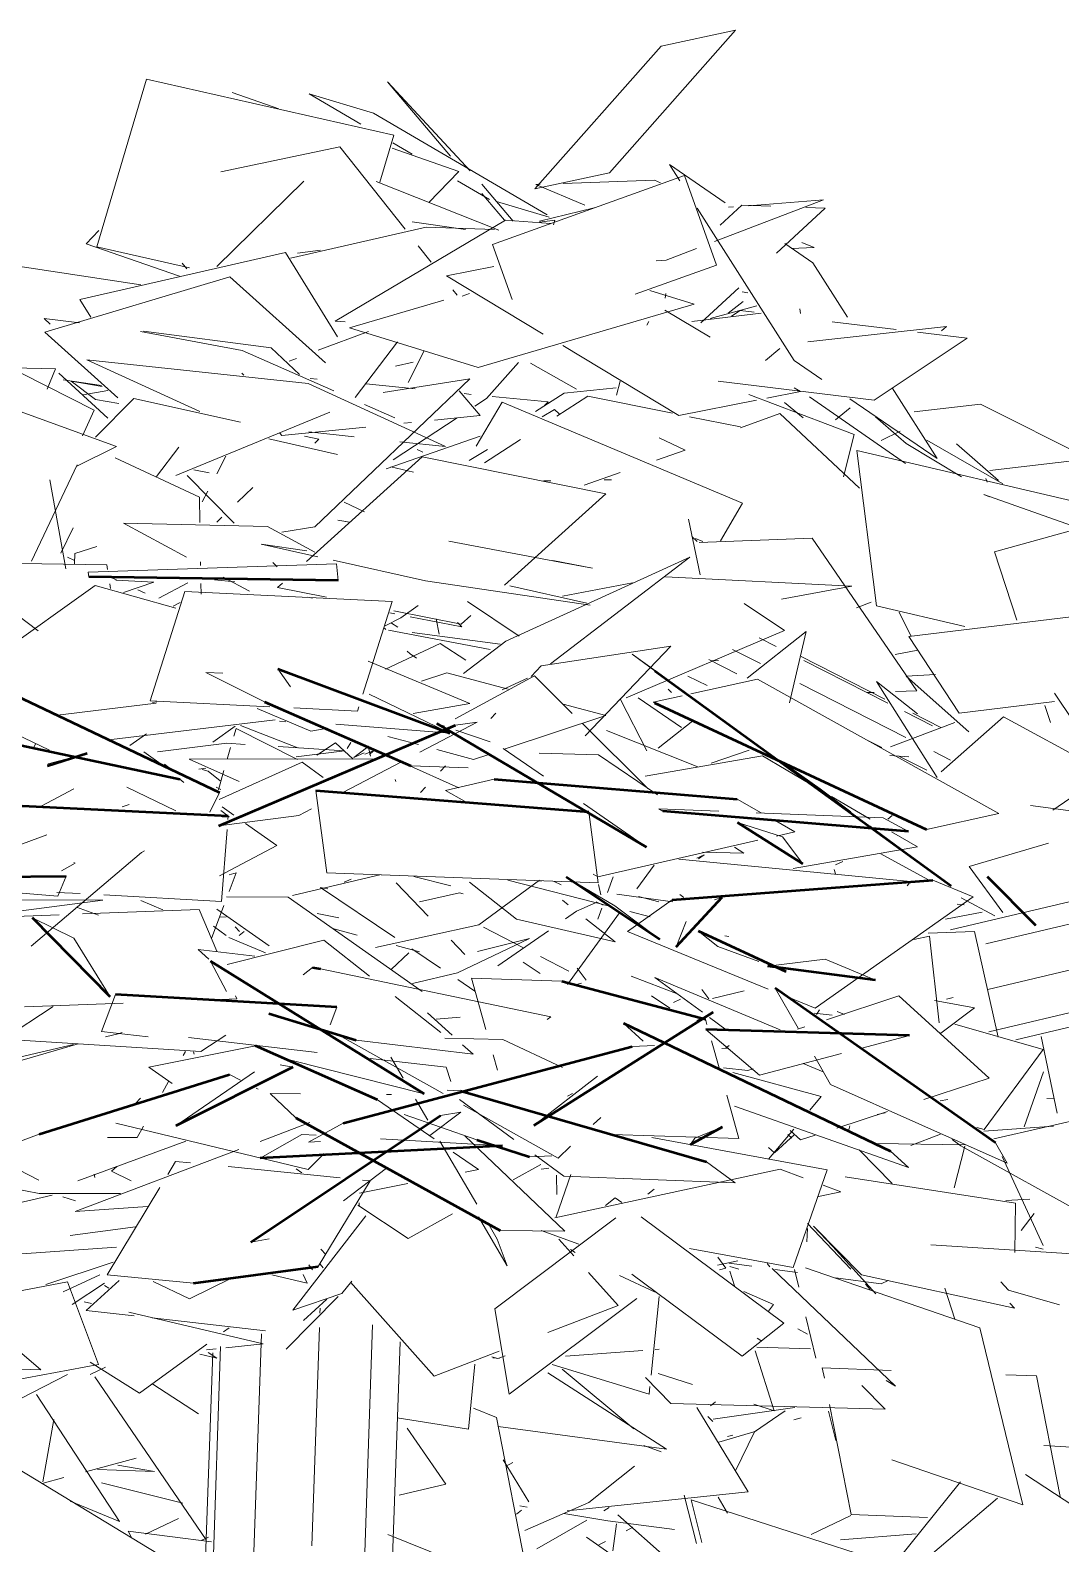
# Model space of a CAD drawing. Header units: metres. Extents: x 10 to 831, y 10 to 584.
# Drawn here: x 232.14 to 265.76, y 400.73 to 450.12 of the extents above; entities that cross this region are included whole.
import ezdxf

# ---------------------------------------------------------------- set-up
doc = ezdxf.new("R2010")
doc.units = ezdxf.units.M
doc.layers.add('CUT', color=7, linetype='Continuous', lineweight=50)
doc.layers.add('VIS', color=8, linetype='Continuous', lineweight=13)

msp = doc.modelspace()

# ---------------------------------------------------------------- linework, layer by layer
at = {"layer": 'CUT'}
for p, q in [((242.191, 432.163), (234.047, 432.288)), ((230.051, 429.184), (238.309, 425.245)), ((240.214, 429.282), (245.829, 427.176)), ((252.515, 429.212), (262.183, 422.199)), ((239.785, 428.206), (244.558, 426.117)), ((252.505, 428.174), (261.383, 424.036)), ((238.288, 424.154), (246.011, 427.447)), ((245.408, 427.498), (252.249, 423.464)), ((230.047, 427.161), (237.019, 425.68)), ((233.995, 426.519), (232.707, 426.108)), ((241.462, 425.306), (250.361, 424.615)), ((247.271, 425.676), (255.202, 425.029)), ((238.599, 424.468), (229.903, 424.899)), ((260.792, 423.978), (252.777, 424.641)), ((257.351, 422.919), (255.217, 424.27)), ((226.303, 422.437), (233.316, 422.515)), ((252.681, 420.452), (249.625, 422.485)), ((253.081, 421.74), (261.587, 422.38)), ((264.948, 420.903), (263.369, 422.493)), ((253.214, 420.205), (254.719, 421.833)), ((234.742, 418.576), (232.21, 421.157)), ((256.798, 419.398), (253.939, 420.723)), ((244.992, 415.409), (238.02, 419.742)), ((241.353, 419.536), (241.604, 419.488)), ((259.714, 419.125), (256.2, 419.576)), ((249.486, 419.094), (254.167, 417.853)), ((263.631, 413.809), (256.441, 418.861)), ((242.137, 418.238), (234.922, 418.653)), ((239.928, 418.029), (242.778, 417.166)), ((248.566, 414.38), (254.416, 418.077)), ((251.494, 417.716), (260.207, 413.544)), ((260.827, 417.314), (254.18, 417.517)), ((243.468, 415.221), (239.491, 416.974)), ((242.346, 414.451), (251.776, 416.952)), ((232.432, 414.094), (238.644, 416.039)), ((240.702, 416.288), (236.888, 414.369)), ((246.172, 415.511), (254.202, 413.197)), ((239.332, 410.572), (245.521, 414.701)), ((240.8, 414.629), (247.474, 410.952)), ((246.715, 413.909), (248.429, 413.355)), ((253.68, 413.762), (254.721, 414.337)), ((247.543, 413.712), (239.643, 413.314)), ((237.467, 409.23), (241.535, 409.773))]:
    msp.add_line(p, q, dxfattribs=at)
at = {"layer": 'VIS'}
for p, q in [((255.151, 450.118), (251.037, 445.461)), ((252.72, 449.598), (255.151, 450.118)), ((248.605, 444.942), (252.72, 449.598)), ((234.315, 443.051), (235.934, 448.519)), ((235.934, 448.519), (243.999, 446.699)), ((243.792, 448.432), (246.497, 445.532)), ((245.847, 446.005), (243.792, 448.432)), ((238.725, 448.082), (240.249, 447.553)), ((242.924, 447.055), (241.243, 448.04)), ((241.243, 448.04), (243.338, 447.415)), ((243.338, 447.415), (249.008, 444.092)), ((243.999, 446.699), (243.544, 445.161)), ((238.359, 445.502), (242.24, 446.319)), ((242.24, 446.319), (244.369, 443.625)), ((243.949, 446.269), (246.125, 445.514)), ((244.604, 446.071), (243.974, 446.44)), ((246.125, 445.514), (245.144, 444.498)), ((251.037, 445.461), (248.605, 444.942)), ((254.814, 444.49), (252.998, 445.736)), ((252.998, 445.736), (253.337, 445.203)), ((238.232, 442.413), (241.066, 445.189)), ((243.427, 445.183), (247.432, 443.599)), ((247.124, 444.594), (246.074, 445.209)), ((246.872, 445.098), (247.9, 443.884)), ((247.22, 443.131), (253.49, 445.374)), ((248.63, 445.09), (248.779, 445.095)), ((250.233, 444.413), (248.63, 445.09)), ((249.523, 445.121), (252.501, 445.224)), ((252.501, 445.224), (252.701, 445.139)), ((253.49, 445.374), (254.528, 442.453)), ((247.609, 443.926), (246.875, 444.792)), ((249.068, 444.014), (247.348, 444.527)), ((254.465, 443.222), (258.019, 444.582)), ((258.019, 444.582), (255.576, 444.392)), ((248.756, 443.885), (250.54, 444.328)), ((253.901, 444.315), (257.063, 439.342)), ((254.654, 443.763), (255.359, 444.413)), ((255.087, 444.353), (254.924, 444.341)), ((255.359, 444.413), (256.299, 444.376)), ((258.075, 444.31), (256.488, 442.846)), ((257.448, 444.333), (258.075, 444.31)), ((233.959, 443.149), (234.379, 443.584)), ((240.634, 442.679), (245.055, 443.689)), ((242.087, 440.622), (247.649, 443.918)), ((244.603, 443.862), (246.339, 443.62)), ((245.055, 443.689), (247.287, 443.613)), ((247.649, 443.918), (249.113, 443.817)), ((248.758, 443.853), (249.251, 443.917)), ((249.251, 443.917), (249.209, 443.774)), ((237.006, 442.091), (233.959, 443.149)), ((237.34, 442.368), (234.315, 443.051)), ((244.795, 443.087), (245.221, 442.548)), ((247.858, 441.334), (247.22, 443.131)), ((252.885, 442.618), (253.873, 442.996)), ((257.669, 442.533), (256.76, 443.155)), ((257.712, 443.025), (256.968, 442.999)), ((257.311, 443.194), (257.712, 443.025)), ((230.503, 442.61), (235.749, 441.811)), ((233.756, 441.337), (240.467, 442.865)), ((237.243, 442.334), (237.101, 442.514)), ((240.467, 442.865), (242.161, 440.115)), ((240.864, 442.843), (241.604, 442.938)), ((252.559, 442.593), (252.885, 442.618)), ((258.798, 440.756), (257.669, 442.533)), ((232.616, 440.264), (238.647, 442.072)), ((238.647, 442.072), (241.771, 439.27)), ((247.261, 442.41), (245.718, 442.106)), ((245.718, 442.106), (248.879, 440.206)), ((254.528, 442.453), (251.875, 441.505)), ((245.931, 441.65), (246.073, 441.471)), ((246.236, 441.436), (246.471, 441.524)), ((253.8, 441.184), (252.356, 441.629)), ((252.874, 441.524), (252.854, 441.378)), ((255.254, 441.709), (254.02, 440.571)), ((255.371, 441.581), (255.549, 441.548)), ((227.13, 441.306), (234.228, 437.72)), ((234.113, 440.759), (233.756, 441.337)), ((245.638, 441.31), (242.555, 440.403)), ((246.754, 439.109), (253.8, 441.184)), ((254.318, 440.714), (255.849, 441.127)), ((255.399, 441.263), (254.908, 440.885)), ((257.244, 441.029), (257.271, 440.874)), ((232.793, 440.524), (232.589, 440.717)), ((232.589, 440.717), (233.748, 440.568)), ((242.412, 440.599), (242.087, 440.622)), ((252.318, 440.609), (252.26, 440.495)), ((254.322, 440.102), (252.847, 440.989)), ((253.724, 440.614), (255.987, 440.882)), ((255.299, 440.972), (255.014, 440.783)), ((255.761, 440.916), (255.299, 440.972)), ((260.389, 440.35), (258.306, 440.605)), ((234.996, 438.129), (232.616, 440.264)), ((235.734, 440.291), (239.056, 439.666)), ((235.834, 440.298), (240.005, 439.759)), ((241.528, 439.675), (243.175, 440.291)), ((242.555, 440.403), (246.754, 439.109)), ((257.506, 439.95), (262.03, 440.448)), ((259.669, 438.043), (262.702, 440.067)), ((262.702, 440.067), (261.083, 440.265)), ((262.03, 440.448), (261.873, 440.315)), ((239.056, 439.666), (242.045, 438.348)), ((240.005, 439.759), (240.923, 438.885)), ((242.736, 438.138), (244.117, 439.948)), ((244.474, 438.626), (244.99, 439.653)), ((249.511, 439.826), (253.304, 437.546)), ((256.123, 439.337), (256.595, 439.735)), ((225.826, 439.219), (232.967, 439.072)), ((232.967, 439.072), (232.687, 438.411)), ((237.677, 437.676), (233.99, 439.366)), ((233.99, 439.366), (241.208, 438.586)), ((240.586, 439.323), (240.821, 439.411)), ((244.634, 439.282), (244.052, 439.159)), ((247.022, 438.098), (248.065, 439.279)), ((248.458, 439.255), (249.965, 438.409)), ((257.063, 439.342), (257.971, 438.719)), ((229.301, 438.578), (234.956, 436.539)), ((234.676, 437.461), (233.077, 438.928)), ((234.466, 438.523), (233.217, 438.712)), ((234.484, 438.497), (233.471, 438.665)), ((233.471, 438.665), (234.268, 438.069)), ((239.046, 438.927), (239.109, 438.861)), ((241.208, 438.586), (245.684, 436.532)), ((241.277, 438.758), (241.506, 438.735)), ((241.42, 433.91), (246.481, 438.749)), ((243.104, 438.577), (244.702, 438.418)), ((246.481, 438.749), (243.653, 438.296)), ((251.269, 438.208), (251.383, 438.667)), ((254.579, 438.666), (259.669, 438.043)), ((233.861, 438.221), (234.667, 438.366)), ((234.267, 436.844), (235.514, 438.097)), ((234.268, 438.069), (235.027, 437.943)), ((235.514, 438.097), (238.999, 437.333)), ((246.817, 437.552), (246.129, 438.35)), ((246.301, 438.26), (246.529, 438.237)), ((246.641, 437.849), (247.022, 438.098)), ((247.214, 438.169), (249.041, 437.988)), ((248.623, 437.675), (249.554, 438.277)), ((249.317, 437.525), (250.328, 438.176)), ((249.554, 438.277), (251.256, 438.452)), ((250.328, 438.176), (253.097, 437.618)), ((255.579, 438.236), (259.018, 436.922)), ((256.17, 438.111), (257.272, 438.328)), ((257.272, 438.328), (257.062, 438.455)), ((257.566, 438.156), (260.697, 435.985)), ((258.88, 438.096), (261.733, 436.139)), ((261.733, 436.139), (260.265, 438.447)), ((234.228, 437.72), (233.848, 436.881)), ((236.887, 435.592), (241.918, 437.656)), ((243.041, 437.909), (244.037, 437.469)), ((246.693, 436.546), (247.531, 437.984)), ((247.531, 437.984), (255.378, 434.684)), ((248.844, 437.501), (249.242, 437.738)), ((249.041, 437.988), (248.919, 437.874)), ((249.242, 437.738), (249.393, 437.601)), ((253.304, 437.546), (255.839, 438.046)), ((255.316, 437.141), (256.596, 437.617)), ((256.596, 437.617), (259.192, 435.174)), ((256.744, 437.966), (257.361, 437.471)), ((258.887, 437.802), (258.416, 437.405)), ((260.98, 437.67), (263.147, 437.92)), ((263.147, 437.92), (266.697, 436.13)), ((240.351, 436.892), (243.087, 437.171)), ((243.981, 436.101), (246.071, 437.474)), ((244.33, 437.298), (244.579, 437.324)), ((245.325, 437.399), (246.817, 437.552)), ((253.651, 437.506), (255.312, 437.172)), ((259.717, 437.505), (260.713, 436.635)), ((239.923, 436.791), (242.16, 436.274)), ((240.286, 436.968), (240.351, 436.892)), ((241.09, 436.875), (241.554, 436.774)), ((242.713, 436.854), (241.226, 437.014)), ((241.554, 436.774), (241.429, 436.649)), ((246.818, 436.875), (243.752, 435.812)), ((245.684, 436.532), (244.198, 436.693)), ((246.958, 436.005), (248.137, 436.765)), ((253.51, 436.419), (252.663, 436.82)), ((259.018, 436.922), (258.677, 435.545)), ((259.898, 436.736), (260.519, 437.031)), ((260.713, 436.635), (262.52, 435.547)), ((261.388, 436.746), (263.871, 435.312)), ((263.73, 435.428), (262.361, 436.624)), ((234.956, 436.539), (233.659, 435.894)), ((234.905, 436.163), (237.663, 434.878)), ((236.986, 436.511), (236.255, 435.553)), ((238.224, 435.649), (238.518, 436.221)), ((241.154, 432.787), (244.931, 436.195)), ((244.759, 436.441), (244.95, 436.351)), ((244.931, 436.195), (250.919, 434.992)), ((246.461, 436.077), (247.056, 436.433)), ((252.567, 436.092), (253.51, 436.419)), ((259.111, 436.401), (267.266, 434.49)), ((259.753, 431.332), (259.111, 436.401)), ((266.697, 436.13), (263.447, 435.755)), ((233.672, 435.937), (232.178, 432.798)), ((237.254, 435.589), (238.796, 434.029)), ((237.981, 435.678), (237.477, 435.775)), ((243.9, 435.871), (244.645, 435.698)), ((250.209, 435.274), (251.388, 435.684)), ((232.783, 435.447), (233.296, 432.549)), ((239.405, 435.198), (238.899, 434.714)), ((248.88, 435.417), (249.127, 435.419)), ((250.859, 435.443), (251.106, 435.447)), ((263.315, 435.491), (263.361, 435.377)), ((263.597, 433.101), (271.077, 435.181)), ((237.663, 434.878), (237.675, 434.058)), ((237.754, 434.734), (237.93, 435.077)), ((242.383, 434.72), (243.043, 434.409)), ((250.919, 434.992), (247.614, 432.011)), ((255.378, 434.684), (254.663, 433.458)), ((263.438, 434.889), (263.247, 434.972)), ((263.247, 434.972), (271.006, 432.222)), ((238.392, 434.23), (238.224, 434.069)), ((242.555, 434.067), (242.173, 434.137)), ((242.173, 434.137), (242.432, 434.088)), ((253.613, 434.159), (254.001, 432.347)), ((233.539, 433.887), (233.139, 433.05)), ((235.178, 434.038), (239.885, 433.925)), ((237.236, 432.926), (235.178, 434.038)), ((239.885, 433.925), (241.428, 433.09)), ((240.343, 433.738), (241.42, 433.91)), ((233.593, 433.041), (234.315, 433.271)), ((241.16, 433.128), (239.678, 433.346)), ((239.678, 433.346), (241.521, 432.934)), ((245.795, 433.451), (249.417, 432.764)), ((253.899, 433.432), (253.725, 433.595)), ((254.079, 433.44), (253.848, 433.538)), ((253.959, 433.408), (257.652, 433.539)), ((257.652, 433.539), (261.06, 428.56)), ((228.441, 432.778), (234.637, 432.671)), ((233.586, 432.821), (233.356, 432.928)), ((233.586, 432.707), (233.593, 433.041)), ((242.131, 432.712), (234.031, 432.44)), ((234.637, 432.671), (234.661, 432.517)), ((237.695, 432.768), (237.697, 432.65)), ((240.058, 432.755), (240.198, 432.613)), ((242.023, 432.822), (245.039, 432.148)), ((242.191, 432.163), (242.131, 432.712)), ((247.657, 430.188), (253.657, 432.925)), ((253.657, 432.925), (249.111, 429.44)), ((250.487, 432.569), (249.194, 432.814)), ((249.417, 432.764), (250.487, 432.569)), ((264.329, 430.872), (263.597, 433.101)), ((230.04, 432.314), (232.394, 430.516)), ((234.031, 432.44), (234.047, 432.288)), ((242.191, 432.163), (234.047, 432.288)), ((234.965, 432.178), (234.735, 432.284)), ((234.931, 432.178), (236.177, 432.112)), ((238.155, 432.19), (238.815, 432.124)), ((239.294, 431.813), (238.436, 432.277)), ((245.039, 432.148), (250.412, 431.357)), ((252.86, 432.281), (258.944, 431.983)), ((234.253, 431.999), (230.326, 429.19)), ((236.893, 431.265), (234.253, 431.999)), ((234.732, 432.056), (234.756, 431.902)), ((236.177, 432.112), (235.182, 431.773)), ((235.885, 431.749), (235.655, 431.856)), ((237.181, 431.809), (236.051, 428.234)), ((236.34, 431.584), (237.278, 432.092)), ((243.946, 431.476), (237.181, 431.809)), ((237.706, 432.064), (237.711, 431.713)), ((240.209, 431.935), (240.367, 432.077)), ((241.806, 431.615), (240.209, 431.935)), ((250.297, 431.425), (247.785, 431.986)), ((249.501, 431.654), (251.791, 432.082)), ((258.944, 431.983), (256.654, 431.555)), ((236.802, 431.328), (237.033, 431.44)), ((241.18, 431.621), (241.348, 431.589)), ((242.99, 428.451), (243.946, 431.476)), ((246.197, 430.734), (244.002, 431.174)), ((244.231, 430.94), (244.797, 431.352)), ((246.402, 431.482), (248.089, 430.348)), ((256.746, 430.531), (255.434, 431.413)), ((259.574, 431.452), (259.094, 431.274)), ((262.632, 430.658), (259.753, 431.332)), ((260.803, 430.338), (270.13, 431.46)), ((243.723, 430.681), (244.231, 430.94)), ((243.866, 431.105), (244.034, 431.073)), ((244.137, 430.638), (243.925, 430.774)), ((244.537, 430.976), (246.216, 430.654)), ((245.486, 430.415), (245.379, 430.909)), ((246.216, 430.654), (246.076, 430.796)), ((246.512, 431.018), (246.197, 430.734)), ((260.489, 431.133), (260.87, 430.355)), ((243.697, 430.61), (243.743, 430.563)), ((243.823, 430.543), (247.141, 429.913)), ((244.605, 430.462), (247.469, 430.086)), ((246.28, 429.132), (247.657, 430.188)), ((251.579, 428.334), (256.746, 430.531)), ((255.526, 428.974), (257.46, 430.495)), ((256.472, 430.014), (255.925, 430.292)), ((257.46, 430.495), (256.914, 428.172)), ((262.45, 427.836), (260.803, 430.338)), ((245.516, 430.107), (243.732, 429.267)), ((244.437, 429.86), (244.53, 429.766)), ((244.53, 429.766), (244.742, 429.63)), ((246.354, 429.56), (245.516, 430.107)), ((248.811, 429.379), (253.039, 430.017)), ((253.039, 430.017), (250.246, 427.092)), ((253.477, 428.538), (251.774, 429.76)), ((251.774, 429.76), (252.515, 429.212)), ((255.967, 429.453), (255.056, 429.916)), ((257.292, 429.684), (260.026, 428.295)), ((261.099, 429.888), (260.361, 429.75)), ((230.051, 429.184), (238.309, 425.245)), ((238.423, 429.142), (237.866, 429.163)), ((237.866, 429.163), (239.785, 428.206)), ((240.627, 428.698), (240.214, 429.282)), ((240.214, 429.282), (245.829, 427.176)), ((246.48, 428.144), (243.162, 429.534)), ((248.483, 429.034), (248.811, 429.379)), ((252.515, 429.212), (262.183, 422.199)), ((255.189, 429.119), (254.278, 429.582)), ((254.599, 429.548), (254.352, 429.544)), ((260.117, 428.161), (257.383, 429.55)), ((245.733, 429.152), (244.903, 428.878)), ((247.728, 428.613), (245.733, 429.152)), ((246.001, 427.648), (248.587, 429.05)), ((248.364, 428.972), (247.531, 428.592)), ((248.587, 429.05), (249.821, 427.826)), ((253.596, 429.041), (254.224, 428.733)), ((255.867, 428.947), (253.692, 428.468)), ((263.745, 424.555), (255.867, 428.947)), ((260.707, 427.044), (257.243, 428.804)), ((261.085, 427.807), (259.75, 428.87)), ((259.75, 428.87), (261.727, 425.731)), ((260.72, 429.04), (261.677, 429.091)), ((262.761, 427.227), (260.72, 429.04)), ((236.051, 428.234), (239.954, 428.042)), ((236.269, 428.208), (236.133, 428.18)), ((239.785, 428.206), (244.558, 426.117)), ((243.196, 428.454), (245.701, 427.246)), ((251.393, 428.28), (252.26, 426.609)), ((253.39, 427.371), (251.974, 428.339)), ((253.408, 428.405), (252.462, 428.197)), ((252.462, 428.197), (252.505, 428.174)), ((252.505, 428.174), (261.383, 424.036)), ((252.953, 428.613), (253.06, 428.504)), ((259.675, 428.511), (259.444, 428.503)), ((261.06, 428.56), (260.368, 428.536)), ((265.559, 428.21), (262.45, 427.836)), ((265.504, 424.673), (271.007, 428.472)), ((267.152, 426.099), (265.557, 428.487)), ((232.766, 426.627), (229.557, 428.163)), ((236.25, 428.156), (232.939, 427.753)), ((239.548, 427.981), (241.294, 427.249)), ((240.735, 428.003), (242.816, 427.901)), ((242.816, 427.901), (242.86, 428.038)), ((244.628, 427.825), (246.48, 428.144)), ((247.168, 427.659), (247.332, 427.831)), ((247.597, 426.654), (250.92, 427.753)), ((250.92, 427.753), (249.524, 428.129)), ((261.576, 427.42), (260.664, 427.884)), ((260.938, 427.832), (261.849, 427.368)), ((261.861, 425.915), (263.898, 427.719)), ((263.898, 427.719), (270.885, 423.909)), ((265.428, 427.529), (265.245, 428.086)), ((234.786, 426.97), (240.135, 427.621)), ((238.102, 426.885), (238.829, 427.406)), ((238.288, 424.154), (246.011, 427.447)), ((238.782, 427.085), (238.853, 427.336)), ((238.853, 427.336), (240.857, 426.323)), ((239.002, 427.435), (240.868, 426.702)), ((240.268, 427.575), (240.481, 427.551)), ((241.294, 427.249), (241.85, 427.345)), ((245.829, 427.176), (242.109, 427.477)), ((246.716, 427.541), (244.847, 426.563)), ((245.655, 427.413), (245.408, 427.498)), ((245.408, 427.498), (252.249, 423.464)), ((246.011, 427.447), (246.716, 427.541)), ((247.14, 426.899), (246.027, 427.284)), ((250.157, 427.493), (252.289, 425.379)), ((250.945, 427.267), (253.918, 426.082)), ((252.625, 426.692), (253.753, 427.58)), ((260.211, 426.735), (262.307, 427.533)), ((230.047, 427.161), (237.019, 425.68)), ((232.313, 426.837), (232.251, 426.689)), ((235.393, 426.774), (235.931, 427.156)), ((236.288, 426.568), (238.55, 426.85)), ((238.55, 426.85), (239.151, 426.811)), ((238.567, 426.334), (238.675, 426.709)), ((240.233, 426.742), (242.397, 426.603)), ((241.493, 426.462), (242.099, 426.863)), ((242.099, 426.863), (242.676, 426.331)), ((242.594, 426.878), (242.481, 426.676)), ((242.697, 426.388), (243.111, 426.704)), ((243.243, 426.43), (243.167, 426.767)), ((243.806, 427.078), (244.804, 426.809)), ((246.385, 426.917), (246.613, 426.807)), ((259.928, 426.711), (259.381, 426.988)), ((233.995, 426.519), (232.707, 426.108)), ((233.995, 426.519), (232.722, 426.184)), ((235.847, 426.57), (236.485, 426.12)), ((237.328, 426.329), (243.451, 426.346)), ((238.956, 425.601), (237.328, 426.329)), ((238.298, 425.017), (241.01, 426.24)), ((242.397, 426.603), (240.813, 426.406)), ((241.01, 426.24), (241.699, 425.739)), ((244.225, 426.238), (242.356, 425.26)), ((243.031, 426.539), (242.697, 426.388)), ((243.06, 426.494), (243.304, 426.594)), ((243.207, 426.485), (243.335, 426.601)), ((244.333, 426.202), (246.124, 425.401)), ((245.402, 426.648), (246.599, 426.325)), ((246.599, 426.325), (247.098, 426.489)), ((248.883, 425.783), (247.574, 426.684)), ((248.746, 426.524), (250.676, 426.478)), ((250.676, 426.478), (252.602, 425.172)), ((252.197, 425.773), (256.032, 426.438)), ((254.357, 426.199), (255.591, 426.63)), ((256.032, 426.438), (257.575, 425.531)), ((257.907, 425.361), (256.714, 426.216)), ((260.803, 426.406), (260.184, 426.448)), ((261.387, 425.97), (260.475, 426.433)), ((262.165, 426.303), (261.618, 426.582)), ((232.722, 426.184), (232.707, 426.108)), ((236.521, 426.175), (236.719, 426.017)), ((237.871, 426.04), (237.645, 426.012)), ((237.946, 425.94), (237.751, 425.999)), ((238.341, 425.623), (237.946, 425.94)), ((238.281, 425.332), (238.46, 425.958)), ((244.558, 426.117), (246.425, 426.045)), ((245.525, 425.938), (245.69, 426.111)), ((232.521, 424.812), (233.56, 425.361)), ((236.893, 424.652), (235.288, 425.42)), ((237.019, 425.68), (237.153, 425.577)), ((238.309, 425.245), (237.997, 424.6)), ((238.21, 425.423), (238.362, 425.345)), ((241.821, 422.62), (241.462, 425.306)), ((241.462, 425.306), (250.361, 424.615)), ((244.047, 425.671), (244.063, 425.601)), ((244.868, 425.25), (245.032, 425.423)), ((245.684, 425.315), (247.271, 425.676)), ((246.305, 424.962), (245.684, 425.315)), ((247.271, 425.676), (255.202, 425.029)), ((258.913, 424.617), (257.907, 425.361)), ((238.599, 424.468), (229.903, 424.899)), ((235.141, 424.773), (235.365, 424.856)), ((238.401, 424.774), (238.784, 424.505)), ((241.318, 424.717), (240.903, 424.5)), ((252.249, 423.464), (250.192, 424.881)), ((255.202, 425.029), (255.988, 424.584)), ((258.276, 425.12), (259.539, 424.378)), ((264.777, 424.818), (267.267, 424.488)), ((240.903, 424.5), (238.288, 424.154)), ((238.359, 424.654), (238.627, 424.448)), ((238.627, 424.448), (238.405, 424.452)), ((238.599, 424.468), (238.59, 424.361)), ((239.167, 424.236), (240.188, 423.518)), ((250.361, 424.615), (250.671, 422.298)), ((254.6, 424.633), (252.648, 424.71)), ((252.648, 424.71), (252.777, 424.641)), ((260.792, 423.978), (252.777, 424.641)), ((256.678, 423.798), (255.217, 424.27)), ((257.351, 422.919), (255.217, 424.27)), ((259.969, 424.418), (255.82, 424.584)), ((256.46, 424.316), (257.088, 423.959)), ((260.792, 423.978), (259.969, 424.418)), ((260.114, 424.37), (260.26, 424.499)), ((261.383, 424.036), (263.745, 424.555)), ((230.662, 423.12), (232.677, 423.864)), ((238.565, 424.041), (238.374, 421.692)), ((257.088, 423.959), (256.486, 423.822)), ((257.351, 422.919), (256.678, 423.798)), ((262.183, 422.199), (259.542, 424.152)), ((260.24, 423.966), (261.082, 423.471)), ((232.169, 420.23), (235.774, 423.288)), ((235.774, 423.288), (235.865, 423.346)), ((240.188, 423.518), (238.317, 422.529)), ((255.882, 423.685), (250.656, 422.492)), ((255.418, 423.263), (254.067, 423.295)), ((255.121, 423.464), (255.418, 423.263)), ((261.082, 423.471), (257.034, 422.769)), ((261.424, 422.406), (259.896, 423.24)), ((262.771, 422.831), (265.362, 423.596)), ((233.157, 422.686), (233.609, 422.942)), ((233.609, 422.942), (233.56, 422.957)), ((252.495, 422.877), (251.929, 422.098)), ((253.296, 423.071), (260.855, 422.346)), ((253.885, 423.103), (254.129, 423.212)), ((254.129, 423.212), (253.946, 423.083)), ((258.416, 422.883), (258.649, 422.991)), ((263.87, 421.333), (262.771, 422.831)), ((226.303, 422.437), (233.316, 422.515)), ((233.043, 421.864), (226.303, 422.437)), ((233.316, 422.515), (233.043, 421.864)), ((238.628, 422.016), (238.858, 422.629)), ((238.858, 422.629), (238.629, 422.563)), ((240.692, 421.882), (243.589, 422.57)), ((250.671, 422.298), (241.821, 422.62)), ((242.605, 422.417), (242.378, 422.316)), ((244.08, 422.303), (245.123, 421.208)), ((244.649, 422.504), (245.865, 422.204)), ((246.471, 422.317), (248.007, 421.111)), ((246.771, 420.923), (248.752, 422.383)), ((247.716, 422.383), (251.039, 421.531)), ((248.823, 422.347), (248.698, 422.364)), ((249.466, 422.229), (249.238, 422.338)), ((251.211, 421.548), (249.625, 422.485)), ((252.681, 420.452), (249.625, 422.485)), ((250.656, 422.492), (250.5, 422.58)), ((251.154, 422.496), (250.972, 421.985)), ((253.081, 421.74), (261.587, 422.38)), ((258.367, 422.733), (258.408, 422.596)), ((260.855, 422.346), (260.749, 422.197)), ((261.587, 422.38), (262.905, 421.84)), ((264.227, 421.634), (263.369, 422.493)), ((264.948, 420.903), (263.369, 422.493)), ((233.773, 421.945), (233.006, 421.987)), ((238.374, 421.692), (234.54, 421.903)), ((238.544, 421.838), (240.549, 421.826)), ((240.549, 421.826), (244.922, 418.754)), ((241.613, 422.15), (244.036, 420.519)), ((241.845, 422.105), (241.613, 422.15)), ((244.844, 421.673), (246.147, 421.97)), ((246.147, 421.97), (246.268, 421.943)), ((250.682, 422.243), (250.757, 421.906)), ((251.278, 421.927), (253.105, 421.68)), ((252.643, 421.68), (251.979, 421.851)), ((253.214, 420.205), (254.719, 421.833)), ((253.46, 421.814), (253.333, 421.921)), ((254.719, 421.833), (254.465, 421.738)), ((262.905, 421.84), (257.75, 418.204)), ((262.164, 420.763), (266.444, 421.778)), ((263.608, 421.216), (262.516, 421.811)), ((234.51, 421.733), (230.438, 421.204)), ((231.048, 421.742), (234.51, 421.733)), ((233.647, 421.5), (234.369, 421.239)), ((237.653, 421.427), (233.847, 421.284)), ((235.753, 421.724), (236.469, 421.421)), ((238.223, 420.067), (237.653, 421.427)), ((238.053, 420.483), (238.456, 421.556)), ((239.933, 420.24), (238.222, 421.442)), ((241.506, 421.294), (242.207, 421.16)), ((249.692, 421.577), (249.5, 421.728)), ((249.599, 421.119), (249.965, 421.375)), ((251.364, 421.319), (249.668, 418.98)), ((249.965, 421.375), (250.578, 421.645)), ((250.833, 421.57), (250.605, 421.68)), ((250.79, 421.474), (250.659, 421.109)), ((252.681, 420.452), (251.211, 421.548)), ((251.627, 420.715), (253.081, 421.74)), ((251.704, 421.361), (252.368, 421.191)), ((262, 421.117), (263.198, 421.339)), ((262.608, 421.577), (262.386, 421.605)), ((263.312, 420.306), (267.592, 421.32)), ((264.948, 420.903), (264.227, 421.634)), ((233.086, 421.256), (230.294, 421.152)), ((233.565, 420.494), (232.21, 421.157)), ((234.742, 418.576), (232.21, 421.157)), ((238.535, 420.582), (238.123, 420.883)), ((238.328, 421.18), (238.535, 421.192)), ((238.972, 420.706), (238.822, 420.863)), ((242.046, 420.799), (242.807, 420.594)), ((243.405, 420.19), (246.771, 420.923)), ((246.927, 420.85), (248.228, 420.178)), ((248.007, 421.111), (251.228, 420.373)), ((251.228, 420.373), (250.268, 421.125)), ((253.541, 421.035), (253.214, 420.205)), ((234.742, 418.576), (233.565, 420.494)), ((238.562, 419.63), (241.721, 420.428)), ((238.617, 420.515), (239.811, 420.012)), ((238.96, 420.58), (239.121, 420.707)), ((241.721, 420.428), (243.213, 419.249)), ((245.869, 420.426), (246.316, 419.957)), ((246.074, 419.366), (248.432, 420.476)), ((248.432, 420.476), (246.731, 420.059)), ((247.398, 419.585), (249.048, 420.736)), ((256.219, 418.832), (251.627, 420.715)), ((254.577, 420.225), (253.939, 420.723)), ((256.798, 419.398), (253.939, 420.723)), ((254.805, 420.567), (254.93, 420.55)), ((260.966, 420.452), (261.477, 420.56)), ((261.438, 420.651), (262.948, 420.708)), ((261.477, 420.56), (261.796, 417.731)), ((262.948, 420.708), (263.716, 417.262)), ((239.464, 419.9), (237.618, 420.124)), ((237.618, 420.124), (237.964, 419.809)), ((244.491, 420.016), (243.917, 419.469)), ((244.076, 420.255), (244.837, 420.05)), ((244.594, 420.143), (245.526, 419.516)), ((248.785, 419.89), (249.714, 419.411)), ((255.909, 419.728), (254.577, 420.225)), ((258.07, 419.805), (256.2, 419.576)), ((259.714, 419.125), (258.07, 419.805)), ((263.38, 418.82), (269.01, 420.155)), ((238.547, 418.754), (238.02, 419.742)), ((244.992, 415.409), (238.02, 419.742)), ((241.042, 419.296), (241.353, 419.536)), ((241.353, 419.536), (241.604, 419.488)), ((241.604, 419.488), (249.126, 417.928)), ((244.616, 419.009), (246.074, 419.366)), ((248.781, 419.337), (248.222, 419.713)), ((250.272, 419.123), (249.984, 419.509)), ((259.714, 419.125), (256.2, 419.576)), ((256.798, 419.398), (256.576, 419.481)), ((246.085, 419.139), (246.644, 418.763)), ((247.007, 417.517), (246.539, 419.185)), ((246.539, 419.185), (249.486, 419.094)), ((249.486, 419.094), (254.167, 417.853)), ((250.128, 419.019), (249.876, 418.957)), ((251.75, 419.252), (253.279, 418.666)), ((254.069, 418.072), (252.52, 419.205)), ((252.52, 419.205), (256.601, 417.498)), ((254.046, 418.822), (254.279, 418.515)), ((257.195, 417.553), (256.441, 418.861)), ((263.631, 413.809), (256.441, 418.861)), ((263.412, 417.435), (269.494, 418.876)), ((231.956, 418.256), (235.168, 418.376)), ((234.469, 417.442), (234.922, 418.653)), ((242.137, 418.238), (234.922, 418.653)), ((238.38, 418.496), (238.875, 418.514)), ((238.875, 418.514), (238.834, 418.611)), ((244.042, 418.593), (245.534, 417.413)), ((252.412, 418.611), (253.003, 418.211)), ((253.121, 418.395), (253.352, 418.502)), ((254.394, 418.524), (255.427, 418.769)), ((257.75, 418.204), (256.793, 418.596)), ((258.116, 417.831), (260.481, 418.607)), ((260.481, 418.607), (263.423, 415.926)), ((262.951, 418.22), (261.638, 418.46)), ((262.028, 418.5), (262.253, 418.553)), ((232.887, 418.263), (231.269, 417.2)), ((239.928, 418.029), (242.778, 417.166)), ((242.137, 418.238), (241.923, 417.666)), ((245.902, 417.326), (245.102, 418.051)), ((245.388, 417.854), (246.161, 417.91)), ((248.566, 414.38), (254.416, 418.077)), ((249.126, 417.928), (249.009, 417.837)), ((254.416, 418.077), (253.887, 417.807)), ((254.167, 417.853), (254.217, 417.675)), ((254.843, 417.505), (254.301, 417.902)), ((258.303, 417.976), (257.711, 418.047)), ((257.893, 418.155), (257.787, 418.006)), ((258.461, 418.096), (258.705, 417.997)), ((261.845, 417.387), (262.951, 418.22)), ((264.294, 417.173), (267.673, 417.975)), ((235.984, 417.269), (234.469, 417.442)), ((234.596, 417.269), (235.012, 417.367)), ((235.012, 417.367), (235.135, 417.409)), ((237.708, 416.799), (238.517, 417.331)), ((252.136, 417.132), (251.494, 417.716)), ((251.494, 417.716), (260.207, 413.544)), ((255.932, 416.017), (254.18, 417.517)), ((260.827, 417.314), (254.18, 417.517)), ((257.17, 417.52), (257.406, 417.598)), ((260.827, 417.314), (259.27, 416.901)), ((262.31, 417.685), (265.19, 416.857)), ((227.938, 415.704), (233.555, 417.024)), ((230.273, 416.047), (233.703, 417.039)), ((231.269, 417.2), (237.708, 416.799)), ((236.006, 416.283), (239.491, 416.974)), ((237.301, 417.246), (241.502, 416.766)), ((243.468, 415.221), (239.491, 416.974)), ((242.308, 417.272), (245.613, 415.418)), ((242.346, 414.451), (251.776, 416.952)), ((242.778, 417.166), (246.588, 416.704)), ((245.669, 417.232), (247.561, 417.19)), ((246.588, 416.704), (246.245, 417.015)), ((247.561, 417.19), (249.504, 416.276)), ((251.776, 416.952), (252.511, 416.992)), ((254.366, 417.144), (254.614, 416.258)), ((254.707, 416.889), (254.935, 416.904)), ((254.829, 416.914), (254.943, 416.993)), ((265.19, 416.857), (263.267, 414.247)), ((265.642, 414.786), (265.121, 417.278)), ((237.132, 416.668), (237.201, 416.791)), ((237.487, 416.712), (237.463, 416.778)), ((240.702, 416.288), (240.292, 416.357)), ((244.992, 415.409), (240.637, 416.514)), ((243.232, 416.568), (245.704, 416.286)), ((243.905, 416.61), (244.306, 415.924)), ((247.38, 416.183), (247.24, 416.683)), ((258.602, 416.724), (255.932, 416.017)), ((258.005, 416.133), (257.361, 416.403)), ((258.251, 415.722), (257.723, 416.638)), ((232.432, 414.094), (238.644, 416.039)), ((236.775, 415.752), (236.006, 416.283)), ((240.702, 416.288), (236.888, 414.369)), ((239.453, 416.133), (236.888, 414.369)), ((238.644, 416.039), (239.003, 415.856)), ((245.704, 416.286), (245.866, 415.818)), ((250.648, 415.993), (248.566, 414.38)), ((254.761, 416.266), (255.549, 416.173)), ((255.062, 416.112), (257.948, 415.329)), ((255.549, 416.173), (255.72, 416.223)), ((263.423, 415.926), (261.295, 415.227)), ((265.194, 416.135), (264.562, 414.341)), ((236.45, 415.451), (236.654, 415.817)), ((239.505, 415.601), (239.577, 415.564)), ((240.954, 415.416), (239.964, 415.426)), ((239.964, 415.426), (240.8, 414.629)), ((243.926, 415.386), (243.761, 415.388)), ((245.741, 415.527), (246.172, 415.511)), ((246.172, 415.511), (254.202, 413.197)), ((249.828, 415.418), (249.665, 415.331)), ((254.862, 415.372), (255.26, 413.954)), ((264.008, 413.154), (258.251, 415.722)), ((263.576, 413.947), (269.837, 415.367)), ((235.741, 415.274), (235.569, 415.099)), ((243.468, 415.221), (245.321, 413.942)), ((244.706, 415.239), (245.107, 414.553)), ((247.919, 413.924), (246.149, 415.226)), ((246.274, 415.047), (249.359, 413.317)), ((260.793, 413.012), (255.116, 415.01)), ((257.948, 415.329), (257.574, 414.883)), ((260.113, 414.839), (258.458, 414.296)), ((262.077, 415.233), (261.821, 415.179)), ((265.306, 415.259), (265.543, 415.27)), ((234.937, 414.457), (241.212, 412.943)), ((235.63, 413.99), (235.834, 414.355)), ((239.332, 410.572), (245.521, 414.701)), ((239.636, 413.858), (241.26, 414.473)), ((240.8, 414.629), (247.474, 410.952)), ((241.218, 413.839), (242.346, 414.451)), ((244.344, 414.741), (246.715, 413.909)), ((246.187, 414.819), (245.179, 414.058)), ((245.521, 414.701), (246.187, 414.819)), ((250.507, 414.409), (250.753, 414.644)), ((258.874, 414.368), (258.851, 414.24)), ((260.032, 414.797), (259.776, 414.742)), ((263.248, 414.189), (265.519, 414.358)), ((230.72, 413.463), (232.432, 414.094)), ((237.216, 413.873), (233.687, 412.57)), ((234.657, 413.985), (235.63, 413.99)), ((240.995, 414.09), (239.643, 413.314)), ((241.463, 414.063), (240.995, 414.09)), ((241.614, 413.861), (241.218, 413.839)), ((247.543, 413.712), (243.567, 413.942)), ((245.507, 413.868), (246.708, 411.81)), ((249.581, 410.93), (246.316, 414.042)), ((246.715, 413.909), (248.429, 413.355)), ((255.26, 413.954), (251.113, 414.083)), ((252.415, 413.988), (258.137, 412.931)), ((253.68, 413.762), (254.721, 414.337)), ((253.827, 413.962), (253.68, 413.762)), ((254.721, 414.337), (253.827, 413.962)), ((257.051, 414.259), (256.228, 413.279)), ((257.07, 414.082), (256.417, 413.49)), ((256.986, 413.966), (256.858, 414.084)), ((257.275, 413.908), (256.936, 414.217)), ((257.749, 414.063), (257.275, 413.908)), ((261.836, 414.091), (260.869, 413.727)), ((262.213, 413.922), (262.505, 413.721)), ((263.267, 414.247), (263.026, 414.316)), ((225.886, 413.423), (232.431, 412.158)), ((232.416, 412.599), (230.72, 413.463)), ((233.604, 411.572), (238.94, 413.595)), ((247.543, 413.712), (239.643, 413.314)), ((241.212, 412.943), (241.73, 413.468)), ((245.939, 413.514), (246.762, 412.946)), ((248.429, 413.355), (249.156, 413.394)), ((249.553, 412.721), (248.6, 413.423)), ((249.359, 413.317), (249.769, 413.707)), ((256.417, 413.49), (256.222, 413.666)), ((260.26, 412.488), (259.184, 413.582)), ((259.735, 413.788), (262.642, 413.743)), ((260.207, 413.544), (260.793, 413.012)), ((262.281, 412.346), (262.627, 413.7)), ((262.505, 413.721), (267.731, 410.806)), ((263.631, 413.809), (264.008, 413.154)), ((265.188, 410.466), (263.844, 413.366)), ((234.786, 412.894), (234.969, 413.038)), ((235.427, 412.574), (234.786, 412.894)), ((236.884, 413.206), (236.626, 412.779)), ((237.372, 413.157), (236.884, 413.206)), ((242.252, 412.67), (238.593, 413.036)), ((241.005, 412.83), (240.812, 412.963)), ((243.767, 412.992), (242.355, 411.925)), ((246.762, 412.946), (246.331, 412.86)), ((248.802, 413.11), (247.899, 412.606)), ((248.809, 412.955), (249.058, 412.985)), ((249.258, 411.363), (256.601, 412.95)), ((254.202, 413.197), (255.133, 412.512)), ((256.601, 412.95), (257.361, 412.67)), ((258.137, 412.931), (257.027, 409.742)), ((234.251, 412.678), (234.226, 412.788)), ((241.535, 409.773), (243.228, 412.572)), ((244.46, 412.49), (242.877, 412.176)), ((243.228, 412.572), (242.984, 412.596)), ((249.298, 411.395), (249.779, 412.778)), ((249.31, 412.763), (249.321, 412.132)), ((255.133, 412.512), (249.553, 412.721)), ((258.005, 412.434), (258.589, 412.22)), ((258.732, 412.702), (264.287, 411.844)), ((232.851, 412.106), (231.407, 411.773)), ((232.431, 412.158), (235.084, 412.157)), ((233.199, 412.053), (233.614, 411.925)), ((236.369, 412.353), (234.65, 409.511)), ((250.912, 411.774), (251.226, 412.024)), ((251.226, 412.024), (251.438, 411.866)), ((252.291, 412.144), (252.499, 412.3)), ((258.589, 412.22), (257.856, 412.061)), ((263.973, 411.932), (264.75, 411.971)), ((235.969, 411.74), (233.604, 411.572)), ((240.704, 408.357), (243.091, 411.427)), ((244.468, 410.69), (242.832, 411.782)), ((242.871, 411.735), (242.869, 411.861)), ((245.912, 411.497), (244.468, 410.69)), ((247.696, 409.798), (246.761, 411.397)), ((252.072, 411.394), (256.724, 407.931)), ((264.287, 411.844), (264.26, 410.236)), ((264.474, 410.949), (264.889, 411.51)), ((235.578, 411.068), (233.437, 410.788)), ((247.108, 411.125), (247.375, 410.668)), ((247.296, 408.395), (251.25, 411.363)), ((247.474, 410.952), (249.581, 410.93)), ((250.035, 410.507), (248.806, 410.958)), ((257.498, 411.019), (257.481, 410.586)), ((258.911, 409.694), (257.493, 411.183)), ((257.697, 411.096), (258.327, 410.434)), ((257.723, 411.065), (259.26, 409.502)), ((234.949, 410.404), (228.808, 409.979)), ((239.936, 410.68), (239.332, 410.572)), ((247.375, 410.668), (247.696, 409.798)), ((249.39, 410.668), (249.871, 410.128)), ((258.327, 410.434), (259.73, 408.89)), ((261.526, 410.48), (268.812, 410.023)), ((264.937, 410.411), (265.183, 410.349)), ((232.65, 409.195), (234.84, 409.917)), ((241.784, 410.168), (241.623, 410.347)), ((249.763, 410.334), (249.915, 410.235)), ((257.027, 409.742), (253.646, 410.366)), ((255.226, 409.966), (254.56, 409.827)), ((254.571, 410.083), (254.838, 409.719)), ((234.411, 409.511), (233.215, 408.957)), ((234.65, 409.511), (237.467, 409.23)), ((237.467, 409.23), (241.535, 409.773)), ((241.179, 409.236), (240.018, 409.507)), ((241.04, 409.52), (241.179, 409.236)), ((241.348, 409.67), (241.225, 409.834)), ((241.701, 409.731), (241.599, 409.855)), ((250.353, 409.587), (251.317, 408.507)), ((251.364, 409.48), (252.526, 408.945)), ((255.364, 406.848), (251.769, 409.524)), ((254.838, 409.719), (254.624, 409.672)), ((254.941, 409.887), (255.685, 409.785)), ((254.959, 409.631), (255.115, 409.143)), ((255.259, 409.691), (254.963, 409.775)), ((256.182, 409.871), (256.267, 409.772)), ((256.348, 409.712), (260.373, 405.871)), ((256.429, 409.683), (257.173, 409.582)), ((257.211, 409.101), (257.071, 409.679)), ((257.431, 409.731), (263.125, 407.776)), ((258.412, 409.411), (259.899, 409.208)), ((259.26, 409.502), (264.255, 408.423)), ((231.875, 409), (233.352, 409.277)), ((233.352, 409.277), (234.367, 406.582)), ((234.557, 409.236), (233.505, 408.543)), ((233.969, 408.342), (235.039, 409.321)), ((234.559, 409.163), (234.701, 409.072)), ((236.146, 409.288), (237.339, 408.725)), ((237.339, 408.725), (238.688, 409.39)), ((242.628, 409.303), (242.309, 408.894)), ((245.317, 406.204), (242.587, 409.267)), ((255.425, 408.963), (256.393, 408.536)), ((259.542, 409.033), (259.385, 409.198)), ((259.899, 409.208), (260.135, 409.32)), ((262.308, 408.064), (261.982, 409.07)), ((263.803, 409.28), (264.054, 409.005)), ((264.054, 409.005), (265.721, 408.522)), ((233.894, 408.625), (234.137, 408.568)), ((240.492, 407.083), (242.183, 408.796)), ((242.309, 408.894), (240.704, 408.357)), ((241.82, 408.71), (241.056, 408.012)), ((251.931, 408.732), (247.769, 405.608)), ((251.317, 408.507), (249.022, 407.626)), ((252.658, 408.803), (252.395, 406.228)), ((256.393, 408.536), (256.221, 408.324)), ((264.255, 408.423), (264.101, 408.579)), ((230.186, 408.363), (232.49, 406.408)), ((235.529, 408.166), (233.969, 408.342)), ((235.354, 408.284), (239.735, 407.259)), ((239.818, 407.681), (236.114, 408.1)), ((241.593, 408.259), (241.598, 408.417)), ((247.769, 405.608), (247.296, 408.395)), ((256.724, 407.931), (255.364, 406.848)), ((257.769, 406.792), (257.443, 408.139)), ((238.63, 407.774), (238.448, 407.641)), ((239.436, 400.453), (239.684, 407.577)), ((241.329, 400.66), (241.576, 407.784)), ((243.31, 407.871), (243.029, 399.798)), ((256.01, 407.34), (255.859, 407.439)), ((257.495, 407.567), (257.187, 407.749)), ((263.125, 407.776), (264.521, 402.002)), ((237.9, 407.242), (235.708, 405.645)), ((237.834, 399.523), (238.093, 406.963)), ((238.205, 407.091), (237.886, 407.057)), ((237.948, 406.974), (238.23, 406.792)), ((238.092, 399.731), (238.35, 407.171)), ((239.735, 407.259), (238.523, 407.126)), ((243.935, 399.56), (244.205, 407.316)), ((247.434, 407.016), (245.317, 406.204)), ((249.599, 406.85), (252.129, 407.041)), ((252.529, 407.071), (252.662, 407.081)), ((255.791, 407.024), (256.414, 405.068)), ((257.594, 407.096), (255.845, 407.144)), ((234.367, 406.582), (227.469, 405.291)), ((232.49, 406.408), (229.529, 406.505)), ((235.708, 405.645), (234.095, 406.656)), ((234.097, 406.254), (234.593, 406.493)), ((238.23, 406.792), (237.672, 406.919)), ((246.648, 406.596), (246.438, 404.469)), ((247.201, 406.835), (247.398, 406.779)), ((247.229, 406.8), (247.449, 406.771)), ((247.398, 406.779), (247.629, 406.865)), ((252.333, 405.614), (249.171, 406.58)), ((258.048, 406.132), (257.98, 406.474)), ((257.98, 406.474), (260.226, 406.389)), ((233.355, 406.257), (229.632, 404.344)), ((237.877, 400.861), (234.244, 406.182)), ((249.031, 406.312), (252.897, 403.819)), ((249.499, 406.433), (251.831, 404.485)), ((252.208, 406.153), (253.038, 405.311)), ((253.742, 405.925), (252.628, 406.282)), ((260.373, 405.871), (260.064, 406.053)), ((263.97, 406.248), (264.969, 406.21)), ((264.969, 406.21), (265.74, 402.278)), ((232.347, 405.606), (235.051, 401.452)), ((237.624, 404.974), (236.141, 405.939)), ((252.357, 405.86), (252.333, 405.614)), ((260.032, 405.119), (259.27, 405.891)), ((246.605, 405.152), (247.35, 404.852)), ((253.038, 405.311), (260.032, 405.119)), ((253.884, 405.18), (255.557, 402.429)), ((254.334, 405.233), (254.5, 405.363)), ((254.416, 404.797), (257.089, 405.172)), ((256.414, 405.068), (255.746, 405.283)), ((255.766, 404.387), (256.774, 405.067)), ((258.42, 404.097), (258.188, 405.059)), ((258.921, 401.687), (258.216, 405.277)), ((232.907, 404.786), (232.546, 402.757)), ((246.438, 404.469), (244.108, 404.842)), ((244.441, 404.506), (245.694, 402.671)), ((247.35, 404.852), (248.461, 399.163)), ((252.897, 403.819), (247.406, 404.553)), ((254.25, 404.888), (254.409, 404.724)), ((257.048, 404.773), (257.293, 404.845)), ((254.607, 404.047), (255.827, 404.41)), ((254.886, 404.23), (255.066, 404.277)), ((255.145, 403.113), (255.766, 404.387)), ((235.592, 403.528), (233.942, 403.081)), ((252.728, 403.736), (252.16, 403.938)), ((270.896, 403.58), (265.204, 403.938)), ((231.477, 403.339), (236.878, 400.052)), ((234.335, 403.152), (236.198, 403.091)), ((236.198, 403.091), (234.997, 403.291)), ((248.406, 402.095), (247.57, 403.471)), ((247.665, 403.268), (247.888, 403.383)), ((250.36, 402.08), (251.851, 403.262)), ((264.521, 402.002), (260.25, 403.469)), ((264.606, 402.986), (269.594, 399.738)), ((233.236, 402.889), (232.528, 402.697)), ((234.468, 402.722), (237.118, 402.054)), ((245.694, 402.671), (244.174, 402.32)), ((260.436, 400.2), (262.495, 402.755)), ((235.051, 401.452), (233.439, 402.117)), ((248.273, 401.165), (250.36, 402.08)), ((255.557, 402.429), (249.662, 401.809)), ((253.879, 400.739), (253.473, 402.319)), ((254.049, 400.776), (253.7, 402.163)), ((253.7, 402.163), (261.24, 399.728)), ((254.587, 402.252), (254.887, 401.726)), ((260.988, 399.909), (263.702, 402.217)), ((236.978, 401.56), (235.897, 401.04)), ((248.172, 401.826), (248.007, 401.695)), ((248.112, 401.967), (248.351, 401.926)), ((249.549, 401.723), (250.987, 401.479)), ((250.849, 401.808), (251.03, 401.913)), ((251.309, 401.671), (252.951, 400.221)), ((257.621, 401.033), (258.91, 401.656)), ((261.416, 401.593), (258.921, 401.687)), ((235.448, 400.937), (235.33, 401.141)), ((235.33, 401.141), (238.057, 400.791)), ((248.461, 399.163), (243.808, 401.034)), ((248.67, 400.562), (250.304, 401.497)), ((250.987, 401.479), (253.159, 401.2)), ((251.147, 400.501), (251.269, 401.378)), ((251.802, 401.268), (251.579, 401.153)), ((258.58, 400.856), (261.048, 401.058)), ((237.74, 400.845), (237.956, 400.949)), ((251.265, 400.259), (250.288, 400.942)), ((250.91, 400.808), (250.686, 400.693))]:
    msp.add_line(p, q, dxfattribs=at)

doc.saveas('drawing.dxf')
